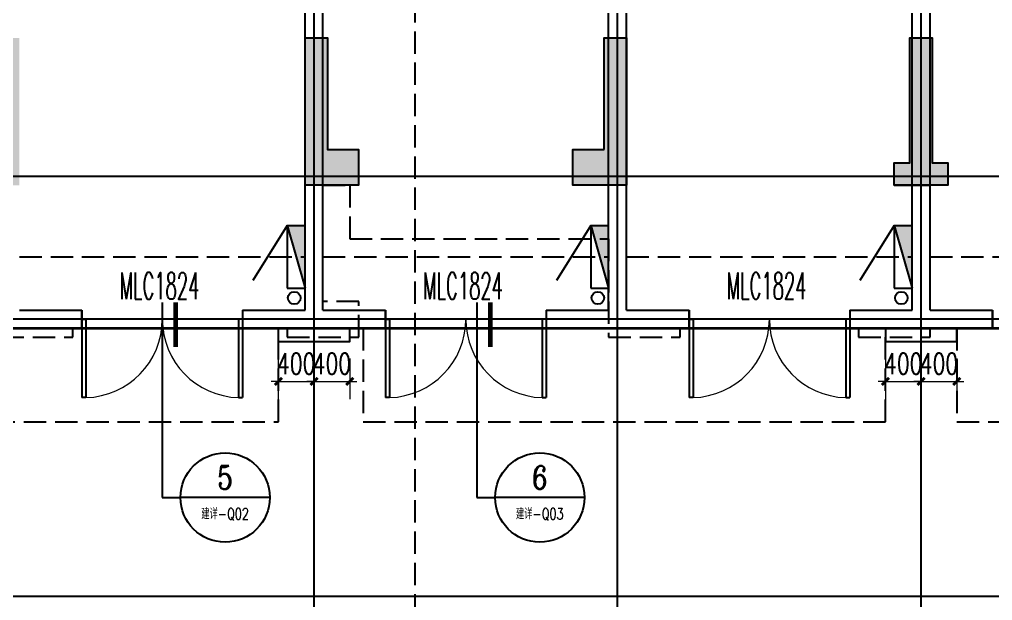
# Model space of a CAD drawing. Extents: x -59851 to 653804, y -249523 to 437614.
# Drawn here: x -13414 to -2514, y 192339 to 198845 of the extents above; entities that cross this region are included whole.
import ezdxf
from ezdxf.enums import TextEntityAlignment as Align

# ---------------------------------------------------------------- set-up
doc = ezdxf.new("R2010")
doc.units = 0
doc.header["$LTSCALE"] = 1000
doc.header["$MEASUREMENT"] = 0
doc.linetypes.add('DASH', pattern=[0.35, 0.25, -0.1])
for name, color, linetype in [('-消防立管', 1, 'Continuous'), ('A-Above', 5, 'DASH'), ('A-ROOF', 7, 'Continuous'), ('A-外装饰线脚', 7, 'Continuous'), ('CURTWALL', 4, 'Continuous'), ('DIM_IDEN', 3, 'Continuous'), ('DIM_SYMB', 3, 'Continuous'), ('DOTE', 16, 'Continuous'), ('PUB_HATCH', 8, 'Continuous'), ('PUB_TEXT', 7, 'Continuous'), ('STAIR', 5, 'Continuous'), ('WALL', 2, 'Continuous'), ('WINDOW', 4, 'Continuous'), ('WINDOW_TEXT', 7, 'Continuous'), ('剪力墙', 6, 'Continuous')]:
    doc.layers.add(name, color=color, linetype=linetype)
doc.layers.add('33计全面积外廓线', color=21, linetype='Continuous', lineweight=35)
doc.layers.add('A-第四道尺寸线(线脚尺寸)', color=105, linetype='Continuous', lineweight=5)
doc.styles.add('_TCH_DIM_T3', font='SIMPLEX.shx', dxfattribs={"width": 0.705882, "bigfont": 'GBCBIG.shx'})
doc.styles.add('_TCH_LABEL', font='COMPLEX', dxfattribs={"bigfont": 'GBCBIG'})
doc.styles.add('_TCH_WINDOW', font='SIMPLEX.shx', dxfattribs={"width": 0.7, "height": 3.5, "bigfont": 'GBCBIG.shx'})
doc.dimstyles.new('_TCH_ARCH&&80', dxfattribs={"dimtxt": 238, "dimasz": 80, "dimexe": 200, "dimexo": 240, "dimgap": 80, "dimtad": 1, "dimdec": 0, "dimzin": 0, "dimdsep": 46, "dimtxsty": '_TCH_DIM_T3', "dimblk": 'ARCHTICK', "dimcen": 0.09, "dimclrt": 7, "dimazin": 2, "dimtfac": 1, "dimtdec": 0, "dimtix": 1, "dimtmove": 2, "dimatfit": 3, "dimfxl": 0, "dimtolj": 1, "dimtzin": 0, "dimarcsym": 0})

# ---------------------------------------------------------------- blocks, each defined once
blk = doc.blocks.new('zzlk0330')
at = {"layer": 'A-ROOF', "linetype": 'DASH'}
blk.add_lwpolyline([(-13614, 135888), (-12814, 135888), (-12814, 135988), (-10414, 135988), (-10414, 135888), (-9614, 135888), (-9614, 136288), (-10014, 136288), (-10014, 137588), (-9714, 137588), (-9714, 136988), (-6814, 136988), (-6814, 135888), (-6014, 135888), (-6014, 135988), (-4014, 135988), (-4014, 135888), (-3214, 135888), (-3214, 135988), (186, 135988)], dxfattribs=at)
blk = doc.blocks.new('shoucengjianliqiang0505')
at = {"layer": 'PUB_HATCH'}
h = blk.add_hatch(color=256, dxfattribs=at)
h.dxf.hatch_style = 1
h.paths.add_polyline_path([(-14848, 486544), (-14448, 486544), (-14448, 486144), (-14848, 486144)])
h.paths.add_polyline_path([(-8748, 486544), (-8348, 486544), (-8348, 486144), (-8748, 486144)])
h.paths.add_polyline_path([(-8748, 490544), (-8348, 490544), (-8348, 490144), (-8748, 490144)])
h.paths.add_polyline_path([(-14848, 490544), (-14448, 490544), (-14448, 490144), (-14848, 490144)])
h.paths.add_polyline_path([(-14848, 482144), (-14448, 482144), (-14448, 481744), (-14848, 481744)])
h.paths.add_polyline_path([(-8748, 482144), (-8348, 482144), (-8348, 481744), (-8748, 481744)])
h.paths.add_polyline_path([(-46848, 497944), (-46448, 497944), (-46448, 497544), (-46848, 497544)])
h.paths.add_polyline_path([(-46848, 501744), (-46448, 501744), (-46448, 501344), (-46848, 501344)])
h.paths.add_polyline_path([(-53548, 501742), (-53148, 501742), (-53148, 501342), (-53548, 501342)])
h.paths.add_polyline_path([(-63048, 504094), (-63048, 504344), (-63648, 504344), (-63648, 502544), (-63848, 502544), (-63848, 502294), (-63398, 502294), (-63398, 504094)])
h.paths.add_polyline_path([(-37148, 500844), (-35548, 500844), (-35548, 497944), (-37148, 497944), (-37148, 498144), (-35748, 498144), (-35748, 500644), (-37148, 500644)])
h.paths.add_polyline_path([(-29698, 483744), (-29698, 484994), (-29448, 484994), (-29448, 483344), (-30048, 483344), (-30048, 483744)])
h.paths.add_polyline_path([(-33048, 484994), (-32798, 484994), (-32798, 483744), (-32448, 483744), (-32448, 483344), (-33048, 483344)])
h.paths.add_polyline_path([(-36498, 483744), (-36498, 484994), (-36248, 484994), (-36248, 483344), (-36848, 483344), (-36848, 483744)])
h.paths.add_polyline_path([(-43248, 484994), (-42998, 484994), (-42998, 483744), (-42648, 483744), (-42648, 483344), (-43248, 483344)])
h.paths.add_polyline_path([(-50098, 483744), (-50098, 484994), (-49848, 484994), (-49848, 483344), (-50448, 483344), (-50448, 483744)])
h.paths.add_polyline_path([(-56848, 484994), (-56598, 484994), (-56598, 483744), (-56248, 483744), (-56248, 483344), (-56848, 483344)])
h.paths.add_polyline_path([(-63698, 485844), (-63448, 485844), (-63448, 483344), (-64048, 483344), (-64048, 483744), (-63698, 483744)])
h.paths.add_polyline_path([(-54648, 492144), (-54048, 492144), (-54048, 492544), (-54648, 492544)])
h.paths.add_polyline_path([(-52648, 492544), (-52048, 492544), (-52048, 492144), (-52648, 492144)])
h.paths.add_polyline_path([(-39048, 492544), (-38448, 492544), (-38448, 492144), (-39048, 492144)])
h.paths.add_polyline_path([(-45348, 495844), (-44748, 495844), (-44748, 496244), (-45348, 496244)])
h.paths.add_polyline_path([(-55848, 497944), (-55248, 497944), (-55248, 497544), (-55848, 497544)])
h.paths.add_polyline_path([(-55848, 495844), (-55248, 495844), (-55248, 496244), (-55848, 496244)])
h.paths.add_polyline_path([(-60248, 495844), (-59648, 495844), (-59648, 496244), (-60248, 496244)])
h.paths.add_polyline_path([(-21248, 500844), (-21248, 499444), (-21498, 499444), (-21498, 499844), (-21848, 499844), (-21848, 500094), (-21498, 500094), (-21498, 500844)])
h.paths.add_polyline_path([(-42948, 497544), (-42548, 497544), (-42548, 498144), (-42748, 498144), (-42748, 500644), (-42148, 500644), (-42148, 500844), (-42948, 500844), (-42948, 497944)])
h.paths.add_polyline_path([(-21248, 496144), (-21248, 496744), (-21498, 496744), (-21498, 496394), (-22898, 496394), (-22898, 496144), (-22098, 496144), (-22098, 496044), (-21848, 496044), (-21848, 496144)])
h.paths.add_polyline_path([(-30848, 497544), (-30848, 497944), (-32298, 497944), (-32298, 498144), (-30648, 498144), (-30648, 497744), (-30248, 497744), (-30248, 497544)])
h.paths.add_polyline_path([(-18848, 489094), (-18848, 487444), (-19098, 487444), (-19098, 487994), (-19448, 487994), (-19448, 488244), (-19098, 488244), (-19098, 489094)])
h.paths.add_polyline_path([(-60023, 489044), (-60273, 489044), (-60273, 491444), (-60023, 491444), (-60023, 489244)])
h.paths.add_polyline_path([(-28348, 499194), (-28348, 497544), (-28748, 497544), (-28748, 497744), (-28548, 497744), (-28548, 499194)])
h.paths.add_polyline_path([(-41148, 492344), (-40448, 492344), (-40448, 490694), (-40698, 490694), (-40698, 492094), (-41148, 492094)])
h.paths.add_polyline_path([(-30848, 500644), (-31348, 500644), (-31348, 503644), (-28348, 503644), (-28348, 501444), (-28708, 501444), (-28708, 501644), (-28548, 501644), (-28548, 503444), (-31148, 503444), (-31148, 501644), (-30748, 501644), (-30748, 501444), (-31148, 501444), (-31148, 500944), (-30648, 500944), (-30648, 500644)])
h.paths.add_polyline_path([(-42948, 495544), (-42948, 496244), (-40448, 496244), (-40448, 493744), (-42948, 493744), (-42948, 494444), (-42748, 494444), (-42748, 493944), (-40648, 493944), (-40648, 496044), (-42748, 496044), (-42748, 495544)])
h.paths.add_polyline_path([(-21248, 502644), (-21248, 503644), (-22898, 503644), (-22898, 503394), (-21498, 503394), (-21498, 502644)])
h.paths.add_polyline_path([(-22748, 492144), (-23248, 492144), (-23248, 490494), (-22998, 490494), (-22998, 491894), (-22748, 491894)])
h.paths.add_polyline_path([(-22673, 488244), (-22423, 488244), (-22423, 485744), (-22673, 485744), (-22673, 488044)])
h.paths.add_polyline_path([(-21848, 493644), (-21848, 493044), (-23498, 493044), (-23498, 493294), (-22098, 493294), (-22098, 493644)])
h.paths.add_polyline_path([(-18848, 491544), (-18848, 492144), (-20498, 492144), (-20498, 491894), (-19098, 491894), (-19098, 491544)])
h.paths.add_polyline_path([(-18848, 482444), (-18848, 481744), (-20498, 481744), (-20498, 481994), (-19098, 481994), (-19098, 482444)])
h.paths.add_polyline_path([(-22048, 481744), (-22498, 481744), (-22698, 481744), (-22698, 483344), (-23048, 483344), (-23048, 483594), (-22448, 483594), (-22448, 481994), (-22048, 481994)])
h.paths.add_polyline_path([(-26798, 490844), (-26048, 490844), (-26048, 489044), (-26298, 489044), (-26298, 490594), (-26798, 490594)])
h.paths.add_polyline_path([(-32448, 490844), (-33048, 490844), (-33048, 489044), (-32798, 489044), (-32798, 490594), (-32448, 490594)])
h.paths.add_polyline_path([(-35848, 489294), (-36198, 489294), (-36198, 492094), (-35848, 492094), (-35848, 492344), (-36448, 492344), (-36448, 489044), (-36198, 489044), (-35848, 489044)])
h.paths.add_polyline_path([(-39873, 489244), (-39623, 489244), (-39623, 486544), (-39873, 486544), (-39873, 489044)])
h.paths.add_polyline_path([(-43648, 489294), (-43298, 489294), (-43298, 492094), (-43798, 492094), (-43798, 492344), (-43048, 492344), (-43048, 489044), (-43298, 489044), (-43648, 489044)])
h.paths.add_polyline_path([(-46673, 492344), (-46423, 492344), (-46423, 489044), (-46673, 489044), (-46673, 492144)])
h.paths.add_polyline_path([(-53473, 489244), (-53223, 489244), (-53223, 486544), (-53473, 486544), (-53473, 489044)])
h.paths.add_polyline_path([(-49448, 489294), (-49798, 489294), (-49798, 492094), (-49298, 492094), (-49298, 492344), (-50048, 492344), (-50048, 489044), (-49798, 489044), (-49448, 489044)])
h.paths.add_polyline_path([(-57248, 489294), (-56898, 489294), (-56898, 492094), (-57248, 492094), (-57248, 492344), (-56648, 492344), (-56648, 489044), (-56898, 489044), (-57248, 489044)])
h.paths.add_polyline_path([(-60048, 498644), (-60048, 497544), (-62548, 497544), (-62548, 497794), (-60298, 497794), (-60298, 498644)])
h.paths.add_polyline_path([(-60048, 503544), (-60048, 504344), (-61698, 504344), (-61698, 504094), (-60298, 504094), (-60298, 503544)])
h.paths.add_polyline_path([(-67048, 491344), (-67048, 492244), (-64848, 492244), (-64848, 491994), (-66798, 491994), (-66798, 491344)])
h.paths.add_polyline_path([(-66448, 502544), (-67048, 502544), (-67048, 499894), (-66798, 499894), (-66798, 502294), (-66448, 502294)])
h.paths.add_polyline_path([(-66448, 483344), (-67048, 483344), (-67048, 485844), (-66798, 485844), (-66798, 483744), (-66448, 483744)])
edge = h.paths.add_edge_path()
edge.add_line((-26248, 494694), (-26248, 492344))
edge.add_line((-26248, 492344), (-26948, 492344))
edge.add_line((-26948, 492344), (-26948, 492144))
edge.add_line((-26948, 492144), (-26048, 492144))
edge.add_line((-26048, 492144), (-26048, 494694))
edge.add_line((-26248, 494694), (-26248, 495094))
edge = h.paths.add_edge_path()
edge.add_line((-26448, 483344), (-26448, 483594))
edge.add_line((-26448, 483594), (-26273, 483594))
edge.add_line((-26273, 483594), (-26273, 484994))
edge.add_line((-26273, 484994), (-26023, 484994))
edge.add_line((-26023, 484994), (-26023, 483594))
edge.add_line((-26023, 483594), (-25848, 483594))
edge.add_line((-25848, 483594), (-25848, 483344))
edge.add_line((-25848, 483344), (-26448, 483344))
edge.add_line((-26448, 483344), (-26048, 483344))
edge = h.paths.add_edge_path()
edge.add_line((-40048, 483344), (-40048, 483744))
edge.add_line((-40048, 483744), (-39873, 483744))
edge.add_line((-39873, 483744), (-39873, 484994))
edge.add_line((-39873, 484994), (-39623, 484994))
edge.add_line((-39623, 484994), (-39623, 483744))
edge.add_line((-39623, 483744), (-39448, 483744))
edge.add_line((-39448, 483744), (-39448, 483344))
edge.add_line((-39448, 483344), (-40048, 483344))
edge.add_line((-40048, 483344), (-39648, 483344))
edge = h.paths.add_edge_path()
edge.add_line((-46848, 483344), (-46848, 483594))
edge.add_line((-46848, 483594), (-46673, 483594))
edge.add_line((-46673, 483594), (-46673, 484994))
edge.add_line((-46673, 484994), (-46423, 484994))
edge.add_line((-46423, 484994), (-46423, 483594))
edge.add_line((-46423, 483594), (-46248, 483594))
edge.add_line((-46248, 483594), (-46248, 483344))
edge.add_line((-46248, 483344), (-46848, 483344))
edge.add_line((-46848, 483344), (-46448, 483344))
edge = h.paths.add_edge_path()
edge.add_line((-53648, 483344), (-53648, 483744))
edge.add_line((-53648, 483744), (-53473, 483744))
edge.add_line((-53473, 483744), (-53473, 484994))
edge.add_line((-53473, 484994), (-53223, 484994))
edge.add_line((-53223, 484994), (-53223, 483744))
edge.add_line((-53223, 483744), (-53048, 483744))
edge.add_line((-53048, 483744), (-53048, 483344))
edge.add_line((-53048, 483344), (-53648, 483344))
edge.add_line((-53648, 483344), (-53248, 483344))
edge = h.paths.add_edge_path()
edge.add_line((-60448, 483344), (-60448, 483594))
edge.add_line((-60448, 483594), (-60273, 483594))
edge.add_line((-60273, 483594), (-60273, 484994))
edge.add_line((-60273, 484994), (-60023, 484994))
edge.add_line((-60023, 484994), (-60023, 483594))
edge.add_line((-60023, 483594), (-59848, 483594))
edge.add_line((-59848, 483594), (-59848, 483344))
edge.add_line((-59848, 483344), (-60448, 483344))
edge.add_line((-60448, 483344), (-60048, 483344))
h = blk.add_hatch(color=256, dxfattribs=at)
h.dxf.hatch_style = 1
h.paths.add_polyline_path([(-26448, 483344), (-26448, 483594), (-26273, 483594), (-26273, 484994), (-26023, 484994), (-26023, 483594), (-25848, 483594), (-25848, 483344)])
at = {"layer": '剪力墙', "color": 6, "linetype": 'Continuous'}
for points in [[(-33048, 484994), (-32798, 484994), (-32798, 483744), (-32448, 483744), (-32448, 483344), (-33048, 483344)], [(-29698, 483744), (-29698, 484994), (-29448, 484994), (-29448, 483344), (-30048, 483344), (-30048, 483744)]]:
    blk.add_lwpolyline(points, close=True, dxfattribs=at)
for points in [[(-26448, 483344), (-26448, 483594), (-26273, 483594), (-26273, 484994), (-26023, 484994), (-26023, 483594), (-25848, 483594), (-25848, 483344), (-26448, 483344), (-26048, 483344)], [(-33048, 483744), (-33048, 483744)], [(-29448, 483744), (-29448, 483744)]]:
    blk.add_lwpolyline(points, dxfattribs=at)
blk = doc.blocks.new('XHS1')
at = {"layer": '-消防立管'}
blk.add_hatch(color=253, dxfattribs=at).paths.add_polyline_path([(918395, -437307), (918595, -438007), (918595, -437307)])
for p, q in [((918395, -437307), (918595, -438007)), ((918395, -437307), (918395, -438007)), ((918395, -437307), (918595, -437307)), ((918595, -438007), (918595, -437307)), ((918395, -438007), (918595, -438007))]:
    blk.add_line(p, q, dxfattribs=at)
at = {"ltscale": 0.5}
blk.add_line((918395, -437307), (918009, -437922), dxfattribs=at)
blk = doc.blocks.new('shoucengxianjiao0328')
at = {"layer": 'A-外装饰线脚'}
for points in [[(-195346, 155486), (-195346, 155336), (-194546, 155336), (-194546, 155486)], [(-188546, 155486), (-188546, 155336), (-187746, 155336), (-187746, 155486)]]:
    blk.add_lwpolyline(points, dxfattribs=at)
blk = doc.blocks.new('_ArchTick')
at = {"color": 0, "linetype": 'ByBlock', "const_width": 0.4}
blk.add_lwpolyline([(-0.5, -0.5), (0.5, 0.5)], dxfattribs=at)
blk = doc.blocks.new('*D652')
at = {"layer": 'A-第四道尺寸线(线脚尺寸)', "color": 0, "lineweight": -2, "transparency": 16777216}
for p, q in [((-10514, 195048), (-10514, 194592)), ((-10114, 195048), (-10114, 194592)), ((-10514, 194792), (-10594, 194792)), ((-10514, 194792), (-10114, 194792)), ((-10114, 194792), (-10034, 194792))]:
    blk.add_line(p, q, dxfattribs=at)
at = {"layer": 'Defpoints', "color": 0, "transparency": 16777216}
for p in [(-10514, 195288), (-10114, 195288), (-10114, 194792)]:
    blk.add_point(p, dxfattribs=at)
at = {"layer": 'A-第四道尺寸线(线脚尺寸)', "color": 0, "lineweight": -2, "transparency": 16777216, "xscale": 80, "yscale": 80, "zscale": 80}
blk.add_blockref('_ArchTick', (-10514, 194792), dxfattribs=at)
at = {"layer": 'A-第四道尺寸线(线脚尺寸)', "color": 0, "lineweight": -2, "transparency": 16777216, "xscale": 80, "yscale": 80, "zscale": 80, "rotation": 180}
blk.add_blockref('_ArchTick', (-10114, 194792), dxfattribs=at)
at = {"layer": 'A-第四道尺寸线(线脚尺寸)', "color": 7, "transparency": 16777216, "insert": (-10314, 194991), "char_height": 238, "attachment_point": 5, "style": '_TCH_DIM_T3'}
blk.add_mtext('\\A1;400', dxfattribs=at)
blk = doc.blocks.new('*D653')
at = {"layer": 'A-第四道尺寸线(线脚尺寸)', "color": 0, "lineweight": -2, "transparency": 16777216}
for p, q in [((-10114, 195048), (-10114, 194592)), ((-9714, 195048), (-9714, 194592)), ((-10114, 194792), (-10194, 194792)), ((-10114, 194792), (-9714, 194792)), ((-9714, 194792), (-9634, 194792))]:
    blk.add_line(p, q, dxfattribs=at)
at = {"layer": 'Defpoints', "color": 0, "transparency": 16777216}
for p in [(-10114, 195288), (-9714, 195288), (-9714, 194792)]:
    blk.add_point(p, dxfattribs=at)
at = {"layer": 'A-第四道尺寸线(线脚尺寸)', "color": 0, "lineweight": -2, "transparency": 16777216, "xscale": 80, "yscale": 80, "zscale": 80}
blk.add_blockref('_ArchTick', (-10114, 194792), dxfattribs=at)
at = {"layer": 'A-第四道尺寸线(线脚尺寸)', "color": 0, "lineweight": -2, "transparency": 16777216, "xscale": 80, "yscale": 80, "zscale": 80, "rotation": 180}
blk.add_blockref('_ArchTick', (-9714, 194792), dxfattribs=at)
at = {"layer": 'A-第四道尺寸线(线脚尺寸)', "color": 7, "transparency": 16777216, "insert": (-9914, 194991), "char_height": 238, "attachment_point": 5, "style": '_TCH_DIM_T3'}
blk.add_mtext('\\A1;400', dxfattribs=at)
blk = doc.blocks.new('*D654')
at = {"layer": 'A-第四道尺寸线(线脚尺寸)', "color": 0, "lineweight": -2, "transparency": 16777216}
for p, q in [((-3714, 195048), (-3714, 194592)), ((-3314, 195048), (-3314, 194592)), ((-3714, 194792), (-3794, 194792)), ((-3714, 194792), (-3314, 194792)), ((-3314, 194792), (-3234, 194792))]:
    blk.add_line(p, q, dxfattribs=at)
at = {"layer": 'Defpoints', "color": 0, "transparency": 16777216}
for p in [(-3714, 195288), (-3314, 195288), (-3314, 194792)]:
    blk.add_point(p, dxfattribs=at)
at = {"layer": 'A-第四道尺寸线(线脚尺寸)', "color": 0, "lineweight": -2, "transparency": 16777216, "xscale": 80, "yscale": 80, "zscale": 80}
blk.add_blockref('_ArchTick', (-3714, 194792), dxfattribs=at)
at = {"layer": 'A-第四道尺寸线(线脚尺寸)', "color": 0, "lineweight": -2, "transparency": 16777216, "xscale": 80, "yscale": 80, "zscale": 80, "rotation": 180}
blk.add_blockref('_ArchTick', (-3314, 194792), dxfattribs=at)
at = {"layer": 'A-第四道尺寸线(线脚尺寸)', "color": 7, "transparency": 16777216, "insert": (-3514, 194991), "char_height": 238, "attachment_point": 5, "style": '_TCH_DIM_T3'}
blk.add_mtext('\\A1;400', dxfattribs=at)
blk = doc.blocks.new('*D655')
at = {"layer": 'A-第四道尺寸线(线脚尺寸)', "color": 0, "lineweight": -2, "transparency": 16777216}
for p, q in [((-3314, 195048), (-3314, 194592)), ((-2914, 195048), (-2914, 194592)), ((-3314, 194792), (-3394, 194792)), ((-3314, 194792), (-2914, 194792)), ((-2914, 194792), (-2834, 194792))]:
    blk.add_line(p, q, dxfattribs=at)
at = {"layer": 'Defpoints', "color": 0, "transparency": 16777216}
for p in [(-3314, 195288), (-2914, 195288), (-2914, 194792)]:
    blk.add_point(p, dxfattribs=at)
at = {"layer": 'A-第四道尺寸线(线脚尺寸)', "color": 0, "lineweight": -2, "transparency": 16777216, "xscale": 80, "yscale": 80, "zscale": 80}
blk.add_blockref('_ArchTick', (-3314, 194792), dxfattribs=at)
at = {"layer": 'A-第四道尺寸线(线脚尺寸)', "color": 0, "lineweight": -2, "transparency": 16777216, "xscale": 80, "yscale": 80, "zscale": 80, "rotation": 180}
blk.add_blockref('_ArchTick', (-2914, 194792), dxfattribs=at)
at = {"layer": 'A-第四道尺寸线(线脚尺寸)', "color": 7, "transparency": 16777216, "insert": (-3114, 194991), "char_height": 238, "attachment_point": 5, "style": '_TCH_DIM_T3'}
blk.add_mtext('\\A1;400', dxfattribs=at)
blk = doc.blocks.new('$DorLib2D$00000002')
for p, q in [((-0.5, 0), (-0.5, 0.4875)), ((-0.475, 0.4875), (-0.5, 0.4875)), ((-0.475, 0), (-0.475, 0.4875)), ((0.475, 0), (0.475, 0.4875)), ((0.475, 0.4875), (0.5, 0.4875)), ((0.5, 0), (0.5, 0.4875)), ((-0.5, 0), (-0.475, 0)), ((0.5, 0), (0.475, 0))]:
    blk.add_line(p, q)
at = {"lineweight": 13}
for centre, start, end in [((-0.4875, 0), 0, 88.53072), ((0.4875, 0), 91.46928, 180)]:
    blk.add_arc(centre, 0.4875, start, end, dxfattribs=at)
blk = doc.blocks.new('roofzhouxian')
at = {"layer": 'DOTE'}
for p, q in [((-7192, -309503), (-7192, -289795)), ((-13992, -309503), (-13992, -295195)), ((-10592, -309503), (-10592, -295195)), ((11694, -303995), (-49367, -303995)), ((11694, -305595), (-49367, -305595))]:
    blk.add_line(p, q, dxfattribs=at)
blk = doc.blocks.new('SHOUCENGXIANJIAOCHICUN0427')
at = {"layer": 'A-第四道尺寸线(线脚尺寸)'}
for p1, p2, picture, middle in [((-10513.7, 195288.3), (-10113.7, 195288.3), '*D652', (-10313.7, 194990.8)), ((-10113.7, 195288.3), (-9713.7, 195288.3), '*D653', (-9913.7, 194990.8)), ((-3713.7, 195288.3), (-3313.7, 195288.3), '*D654', (-3513.7, 194990.8)), ((-3313.7, 195288.3), (-2913.7, 195288.3), '*D655', (-3113.7, 194990.8))]:
    dim = blk.add_aligned_dim(p1=p1, p2=p2, distance=-496.6, dimstyle='_TCH_ARCH&&80', dxfattribs=at)
    dim.commit()
    dim.dimension.update_dxf_attribs({"geometry": picture, "text_midpoint": middle})

msp = doc.modelspace()

# ---------------------------------------------------------------- linework, layer by layer
at = {"layer": '-消防立管'}
for centre in [(-10335.7, 195726.4), (-6935.7, 195726.4), (-3535.7, 195726.4)]:
    msp.add_circle(centre, 70, dxfattribs=at)
at = {"layer": '33计全面积外廓线'}
msp.add_lwpolyline([(-44213.7, 195388.3), (14486.3, 195388.3), (14486.3, 204188.3), (7986.3, 204188.3), (7986.3, 200188.3), (3986.3, 200188.3), (3986.3, 205788.3), (1586.3, 205788.3), (1586.3, 206788.3), (-3313.7, 206788.3), (-3313.7, 211288.3), (-7913.7, 211288.3), (-7913.7, 211688.3), (-20013.7, 211688.3), (-20013.7, 209788.3), (-17713.7, 209788.3), (-17713.7, 207488.3), (-23713.7, 207488.3)], dxfattribs=at)
at = {"layer": 'A-Above'}
for points in [[(-13413.7, 196188.3), (-10213.7, 196188.3)], [(-13413.7, 196188.3), (-10213.7, 196188.3)], [(-10013.7, 196188.3), (-6813.7, 196188.3)], [(-10013.7, 196188.3), (-6813.7, 196188.3)], [(-6613.7, 196188.3), (-3413.7, 196188.3)], [(-6613.7, 196188.3), (-3413.7, 196188.3)], [(-3213.7, 196188.3), (136.3, 196188.3)], [(-3213.7, 196188.3), (136.3, 196188.3)], [(-16513.7, 195388.3), (-16513.7, 194338.3), (-10513.7, 194338.3), (-10513.7, 195388.3)], [(-9563.7, 195388.3), (-9563.7, 194338.3), (-3713.7, 194338.3), (-3713.7, 195388.3)], [(-2913.7, 195388.3), (-2913.7, 194338.3), (3286.3, 194338.3), (3286.3, 195388.3)]]:
    msp.add_lwpolyline(points, dxfattribs=at)
at = {"layer": 'CURTWALL'}
for p, q in [((-12713.7, 195388.3), (-12713.7, 195588.3)), ((-9313.7, 195388.3), (-9313.7, 195588.3)), ((-5913.7, 195388.3), (-5913.7, 195588.3)), ((-2513.7, 195388.3), (-2513.7, 195588.3))]:
    msp.add_line(p, q, dxfattribs=at)
at = {"layer": 'DIM_IDEN'}
for p, q in [((-11813.7, 195677), (-11813.7, 193492)), ((-8288.7, 195677), (-8288.7, 193492)), ((-11813.7, 193492), (-11610.2, 193492)), ((-10610.2, 193492), (-11610.2, 193492)), ((-8288.7, 193492), (-8085.2, 193492)), ((-7085.2, 193492), (-8085.2, 193492))]:
    msp.add_line(p, q, dxfattribs=at)
at = {"layer": 'DIM_IDEN', "const_width": 50}
for points in [[(-11663.7, 195677), (-11663.7, 195177)], [(-8138.7, 195677), (-8138.7, 195177)]]:
    msp.add_lwpolyline(points, dxfattribs=at)
at = {"layer": 'DIM_IDEN'}
for centre in [(-11110.2, 193492), (-7585.2, 193492)]:
    msp.add_circle(centre, 500, dxfattribs=at)
at = {"layer": 'DIM_SYMB', "linetype": 'DASH'}
msp.add_lwpolyline([(-8986.5, 218311.5), (-8986.5, 192265)], dxfattribs=at)
at = {"layer": 'DOTE'}
msp.add_line((15572.3, 195488.3), (-45488.6, 195488.3), dxfattribs=at)
at = {"layer": 'STAIR'}
msp.add_lwpolyline([(-37213.7, 218088.3), (-37213.7, 220988.3), (-47213.7, 220988.3), (-47213.7, 192388.3), (14486.3, 192388.3), (14486.3, 195388.3)], dxfattribs=at)
at = {"layer": 'WALL'}
for p, q in [((-10213.7, 195588.3), (-10213.7, 211588.3)), ((-10013.7, 195588.3), (-10013.7, 211588.3)), ((-6813.7, 195588.3), (-6813.7, 211188.3)), ((-6613.7, 195588.3), (-6613.7, 211188.3)), ((-3413.7, 195588.3), (-3413.7, 206788.3)), ((-3213.7, 195588.3), (-3213.7, 206688.3)), ((-13413.7, 195588.3), (-12713.7, 195588.3)), ((-12713.7, 195588.3), (-12713.7, 195388.3)), ((-10913.7, 195588.3), (-10213.7, 195588.3)), ((-10913.7, 195588.3), (-10913.7, 195388.3)), ((-10013.7, 195588.3), (-9313.7, 195588.3)), ((-9313.7, 195588.3), (-9313.7, 195388.3)), ((-7513.7, 195588.3), (-6813.7, 195588.3)), ((-7513.7, 195588.3), (-7513.7, 195388.3)), ((-6613.7, 195588.3), (-5913.7, 195588.3)), ((-5913.7, 195588.3), (-5913.7, 195388.3)), ((-4113.7, 195588.3), (-3413.7, 195588.3)), ((-4113.7, 195588.3), (-4113.7, 195388.3)), ((-3213.7, 195588.3), (-2513.7, 195588.3)), ((-2513.7, 195588.3), (-2513.7, 195388.3)), ((-13513.7, 195388.3), (-12713.7, 195388.3)), ((-10913.7, 195388.3), (-10113.7, 195388.3)), ((-10113.7, 195388.3), (-9313.7, 195388.3)), ((-7513.7, 195388.3), (-6713.7, 195388.3)), ((-6713.7, 195388.3), (-5913.7, 195388.3)), ((-4113.7, 195388.3), (-3313.7, 195388.3)), ((-3313.7, 195388.3), (-2513.7, 195388.3))]:
    msp.add_line(p, q, dxfattribs=at)
at = {"layer": 'WINDOW'}
for p, q in [((-12713.7, 195388.3), (-10913.7, 195388.3)), ((-9313.7, 195388.3), (-7513.7, 195388.3)), ((-5913.7, 195388.3), (-4113.7, 195388.3))]:
    msp.add_line(p, q, dxfattribs=at)

# ---------------------------------------------------------------- block references
at = {"layer": '-消防立管'}
for p in [(-928808.9, 633844.9), (-925408.9, 633844.9), (-922008.9, 633844.9)]:
    msp.add_blockref('XHS1', p, dxfattribs=at)
for name, p in [('roofzhouxian', (3878.4, 501083)), ('shoucengxianjiao0328', (184831.9, 39902.1)), ('zzlk0330', (0, 59400)), ('shoucengjianliqiang0505', (22833.8, -286355.2))]:
    msp.add_blockref(name, p)
at = {"layer": 'A-第四道尺寸线(线脚尺寸)'}
msp.add_blockref('SHOUCENGXIANJIAOCHICUN0427', (0, 0), dxfattribs=at)
at = {"layer": 'WINDOW'}
ref = msp.add_blockref('$DorLib2D$00000002', (-11813.7, 195488.3), dxfattribs=dict(at, xscale=-1800, yscale=-1800, zscale=-1800))
ref.add_attrib('A', 'MLC1824', (-12293.2, 195714.6), dxfattribs={"layer": 'WINDOW_TEXT', "height": 297.5, "style": '_TCH_WINDOW', "width": 0.494118})
ref = msp.add_blockref('$DorLib2D$00000002', (-8413.7, 195488.3), dxfattribs=dict(at, xscale=-1800, yscale=-1800, zscale=-1800))
ref.add_attrib('A', 'MLC1824', (-8893.2, 195714.6), dxfattribs={"layer": 'WINDOW_TEXT', "height": 297.5, "style": '_TCH_WINDOW', "width": 0.494118})
ref = msp.add_blockref('$DorLib2D$00000002', (-5013.7, 195488.3), dxfattribs=dict(at, xscale=-1800, yscale=-1800, zscale=-1800))
ref.add_attrib('A', 'MLC1824', (-5493.2, 195714.6), dxfattribs={"layer": 'WINDOW_TEXT', "height": 297.5, "style": '_TCH_WINDOW', "width": 0.494118})

# ---------------------------------------------------------------- texts
at = {"layer": 'PUB_TEXT', "style": '_TCH_LABEL'}
for s, p, p2 in [('5', (-11197.2, 193584.5), (-11023.2, 193584.5)), ('6', (-7672.2, 193584.5), (-7498.2, 193584.5))]:
    msp.add_text(s, height=261, dxfattribs=at).set_placement(p, p2, align=Align.FIT)
at = {"layer": 'PUB_TEXT', "style": '_TCH_LABEL', "width": 0.799383}
for s, p, p2 in [('建详-Q02', (-11377.1, 193248.1), (-10843.3, 193248.1)), ('建详-Q03', (-7852.1, 193248.1), (-7318.3, 193248.1))]:
    msp.add_text(s, height=124.56, dxfattribs=at).set_placement(p, p2, align=Align.FIT)

doc.saveas('drawing.dxf')
